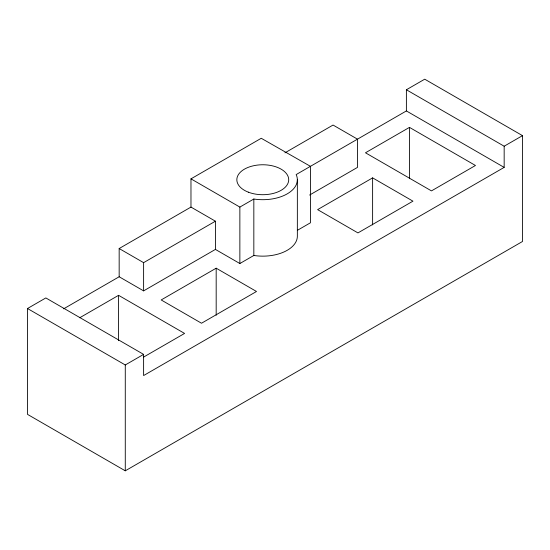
<?xml version="1.0" encoding="UTF-8"?>
<svg xmlns="http://www.w3.org/2000/svg" width="550" height="550" viewBox="0 0 550 550"><rect width="100%" height="100%" fill="white"/><g stroke="black" fill="none" stroke-linecap="round" stroke-linejoin="round"><path stroke-width="0.82" d="M63.614 308.839L119.164 276.767L119.164 248.538L190.974 207.082L190.974 178.853L261.25 138.277L310.447 166.327L310.447 222.784L297.598 230.202M284.941 152.831L333.053 125.049L357.5 139.164L357.5 167.386L309.588 195.051M406.388 89.767L424.724 79.186L522.5 135.637L522.5 241.484L125.276 470.814L27.5 414.363L27.5 308.516L45.836 297.935L143.612 354.386L143.612 375.554L504.164 167.386L504.164 146.218L406.388 89.767L406.388 110.935L504.164 167.386M119.164 248.538L143.612 262.653L215.414 221.196L215.414 249.418L143.612 290.874L119.164 276.767M190.974 178.853L239.862 207.082L253.832 199.018A34.568 19.958 0 0 0 296.168 174.57L406.388 110.935M79.716 317.762L118.58 295.322L184.58 333.431L143.516 357.136M409.468 127.38L365.468 152.783L431.468 190.891L475.468 165.488L409.468 127.38L409.468 178.702M216.178 268.194L161.178 299.949L201.506 323.235L256.506 291.479L216.178 268.194L216.178 315.239M372.618 177.87L317.618 209.626L357.954 232.911L412.954 201.156L372.618 177.87L372.618 224.916M215.414 249.418L239.862 263.532L253.832 255.468A34.568 19.958 0 0 0 297.351 236.191L297.351 179.74M27.5 308.516L125.276 364.966L143.612 354.386M504.164 146.218L522.5 135.637M190.974 207.082L215.414 221.196M253.832 199.018L253.832 255.468M239.862 207.082L239.862 263.532M143.612 262.653L143.612 290.874M125.276 364.966L125.276 470.814M118.58 295.322L118.58 340.656M248.318 192.163A25.926 14.967 0 0 0 288.647 180.758A25.926 14.967 0 0 0 251.371 166.292A25.926 14.967 0 0 0 248.318 192.163"/></g></svg>
